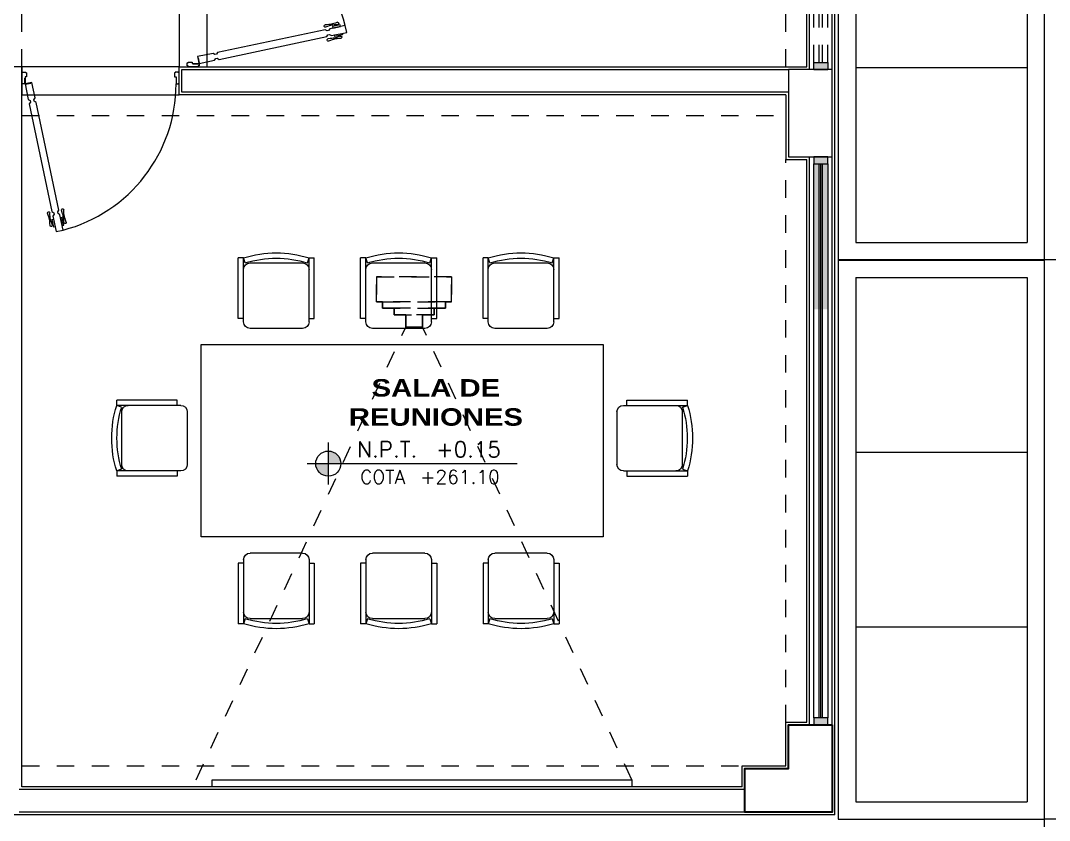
# Model space of a CAD drawing. Header units: metres. Extents: x 349703 to 349913, y 9282546 to 9282694.
# Drawn here: x 349767.61 to 349773.5, y 9282612.52 to 9282617.1 of the extents above; entities that cross this region are included whole.
import ezdxf
from ezdxf.enums import TextEntityAlignment as Align

# ---------------------------------------------------------------- set-up
doc = ezdxf.new("R2010")
doc.units = ezdxf.units.M
doc.header["$LTSCALE"] = 0.25
doc.linetypes.add('01 nivel$0$HIDDEN2', pattern=[0.1875, 0.125, -0.0625])
doc.linetypes.add('DASHED', pattern=[1.524, 1.27, -0.254])
doc.layers.add('0_VANOS', color=30, linetype='Continuous', lineweight=9)
doc.layers.add('ARQ-FONDO', color=253, linetype='CONTINUOUS', lineweight=9)
doc.styles.add('MOYO2', font='arialbd.ttf', dxfattribs={"width": 1.2})
doc.styles.add('TM-DIM', font='romans.shx')

# ---------------------------------------------------------------- blocks, each defined once
blk = doc.blocks.new('VEREDA ADMINISTRACION')
at = {"layer": 'ARQ-FONDO', "lineweight": 5}
for p, q in [((350169.0908, 9282389.5393), (350169.0908, 9282386.5393)), ((350169.0908, 9282387.5393), (350170.0708, 9282387.5393)), ((350169.0908, 9282386.5393), (350170.0708, 9282386.5393)), ((350169.0908, 9282386.3393), (350170.0708, 9282386.3393)), ((350169.0908, 9282386.3393), (350169.0908, 9282383.3393)), ((350169.0908, 9282385.3393), (350170.0708, 9282385.3393)), ((350169.0908, 9282384.3393), (350170.0708, 9282384.3393)), ((350169.0908, 9282383.3393), (350170.0708, 9282383.3393))]:
    blk.add_line(p, q, dxfattribs=at)
blk.add_lwpolyline([(350170.1708, 9282383.2393), (350170.1708, 9282392.3693), (350168.9908, 9282392.3693), (350168.9908, 9282383.2393)], close=True, dxfattribs=at)
for points in [[(350170.0708, 9282389.5393), (350170.0708, 9282386.5393)], [(350170.0708, 9282386.3393), (350170.0708, 9282383.3393)]]:
    blk.add_lwpolyline(points, dxfattribs=at)
at = {"layer": 'ARQ-FONDO', "const_width": 0.0125}
blk.add_lwpolyline([(350170.1708, 9282386.4393), (350168.9908, 9282386.4393)], dxfattribs=at)
blk = doc.blocks.new('ERGGGGGE')
at = {"layer": 'ARQ-FONDO', "lineweight": 0, "ltscale": 0.06}
for p, q in [((-130.1455, 110.35), (-130.1455, 110.6968)), ((-130.1155, 110.6968), (-130.1455, 110.6968)), ((-130.1155, 110.3833), (-130.1155, 110.6968)), ((-130.1062, 110.6683), (-130.1155, 110.6968)), ((-129.778, 110.6679), (-130.078, 110.6679)), ((-129.7499, 110.6683), (-129.7406, 110.6968)), ((-129.7406, 110.6968), (-129.7106, 110.6968)), ((-129.7406, 110.3833), (-129.7406, 110.6968)), ((-129.7106, 110.35), (-129.7106, 110.6968)), ((-130.1155, 110.35), (-130.1455, 110.35)), ((-130.1155, 110.3304), (-130.1155, 110.3833)), ((-129.7406, 110.3304), (-129.7406, 110.3833)), ((-129.7406, 110.35), (-129.7106, 110.35)), ((-130.078, 110.293), (-129.778, 110.293)), ((-130.9592, 109.9714), (-130.9592, 110.0014)), ((-130.6124, 110.0014), (-130.9592, 110.0014)), ((-130.6124, 109.9714), (-130.6124, 110.0014)), ((-129.2134, 109.9714), (-129.2134, 110.0014)), ((-129.2134, 110.0014), (-128.8666, 110.0014)), ((-128.8666, 109.9714), (-128.8666, 110.0014)), ((-130.6458, 109.9714), (-130.9592, 109.9714)), ((-130.9307, 109.962), (-130.9592, 109.9714)), ((-130.5929, 109.9714), (-130.6458, 109.9714)), ((-129.2329, 109.9714), (-129.1801, 109.9714)), ((-129.1801, 109.9714), (-128.8666, 109.9714)), ((-128.8951, 109.962), (-128.8666, 109.9714)), ((-130.9304, 109.9339), (-130.9304, 109.6339)), ((-130.5554, 109.6339), (-130.5554, 109.9339)), ((-129.2704, 109.6339), (-129.2704, 109.9339)), ((-128.8954, 109.9339), (-128.8954, 109.6339)), ((-130.9307, 109.6058), (-130.9592, 109.5964)), ((-130.6458, 109.5964), (-130.9592, 109.5964)), ((-130.9592, 109.5964), (-130.9592, 109.5664)), ((-130.5929, 109.5964), (-130.6458, 109.5964)), ((-130.6124, 109.5964), (-130.6124, 109.5664)), ((-129.2329, 109.5964), (-129.1801, 109.5964)), ((-129.2134, 109.5964), (-129.2134, 109.5664)), ((-129.1801, 109.5964), (-128.8666, 109.5964)), ((-128.8951, 109.6058), (-128.8666, 109.5964)), ((-128.8666, 109.5964), (-128.8666, 109.5664)), ((-130.6124, 109.5664), (-130.9592, 109.5664)), ((-129.2134, 109.5664), (-128.8666, 109.5664)), ((-130.9592, 109.2714), (-130.9592, 109.3014)), ((-130.6124, 109.3014), (-130.9592, 109.3014)), ((-130.6124, 109.2714), (-130.6124, 109.3014)), ((-129.2134, 109.2714), (-129.2134, 109.3014)), ((-129.2134, 109.3014), (-128.8666, 109.3014)), ((-128.8666, 109.2714), (-128.8666, 109.3014)), ((-130.6458, 109.2714), (-130.9592, 109.2714)), ((-130.9307, 109.262), (-130.9592, 109.2714)), ((-130.9304, 109.2339), (-130.9304, 108.9339)), ((-130.5929, 109.2714), (-130.6458, 109.2714)), ((-130.5554, 108.9339), (-130.5554, 109.2339)), ((-129.2704, 108.9339), (-129.2704, 109.2339)), ((-129.2329, 109.2714), (-129.1801, 109.2714)), ((-129.1801, 109.2714), (-128.8666, 109.2714)), ((-128.8954, 109.2339), (-128.8954, 108.9339)), ((-128.8951, 109.262), (-128.8666, 109.2714)), ((-130.9307, 108.9058), (-130.9592, 108.8964)), ((-130.6458, 108.8964), (-130.9592, 108.8964)), ((-130.9592, 108.8964), (-130.9592, 108.8664)), ((-130.5929, 108.8964), (-130.6458, 108.8964)), ((-130.6124, 108.8964), (-130.6124, 108.8664)), ((-129.2329, 108.8964), (-129.1801, 108.8964)), ((-129.2134, 108.8964), (-129.2134, 108.8664)), ((-129.1801, 108.8964), (-128.8666, 108.8964)), ((-128.8951, 108.9058), (-128.8666, 108.8964)), ((-128.8666, 108.8964), (-128.8666, 108.8664)), ((-130.6124, 108.8664), (-130.9592, 108.8664)), ((-129.2134, 108.8664), (-128.8666, 108.8664)), ((-130.9592, 108.5714), (-130.9592, 108.6014)), ((-130.6124, 108.6014), (-130.9592, 108.6014)), ((-130.6124, 108.5714), (-130.6124, 108.6014)), ((-129.2134, 108.5714), (-129.2134, 108.6014)), ((-129.2134, 108.6014), (-128.8666, 108.6014)), ((-128.8666, 108.5714), (-128.8666, 108.6014)), ((-130.6458, 108.5714), (-130.9592, 108.5714)), ((-130.9307, 108.562), (-130.9592, 108.5714)), ((-130.9304, 108.5339), (-130.9304, 108.2339)), ((-130.5929, 108.5714), (-130.6458, 108.5714)), ((-130.5554, 108.2339), (-130.5554, 108.5339)), ((-129.2704, 108.2339), (-129.2704, 108.5339)), ((-129.2329, 108.5714), (-129.1801, 108.5714)), ((-129.1801, 108.5714), (-128.8666, 108.5714)), ((-128.8954, 108.5339), (-128.8954, 108.2339)), ((-128.8951, 108.562), (-128.8666, 108.5714)), ((-130.9307, 108.2058), (-130.9592, 108.1964)), ((-130.6458, 108.1964), (-130.9592, 108.1964)), ((-130.9592, 108.1964), (-130.9592, 108.1664)), ((-130.5929, 108.1964), (-130.6458, 108.1964)), ((-130.6124, 108.1964), (-130.6124, 108.1664)), ((-129.2329, 108.1964), (-129.1801, 108.1964)), ((-129.2134, 108.1964), (-129.2134, 108.1664)), ((-129.1801, 108.1964), (-128.8666, 108.1964)), ((-128.8951, 108.2058), (-128.8666, 108.1964)), ((-128.8666, 108.1964), (-128.8666, 108.1664)), ((-130.6124, 108.1664), (-130.9592, 108.1664)), ((-129.2134, 108.1664), (-128.8666, 108.1664)), ((-130.078, 107.8354), (-129.778, 107.8354)), ((-130.1155, 107.7784), (-130.1455, 107.7784)), ((-130.1455, 107.7784), (-130.1455, 107.4316)), ((-130.1155, 107.7979), (-130.1155, 107.7451)), ((-129.7406, 107.7979), (-129.7406, 107.7451)), ((-129.7406, 107.7784), (-129.7106, 107.7784)), ((-129.7106, 107.7784), (-129.7106, 107.4316)), ((-130.1155, 107.7451), (-130.1155, 107.4316)), ((-129.7406, 107.7451), (-129.7406, 107.4316)), ((-130.1155, 107.4316), (-130.1455, 107.4316)), ((-130.1062, 107.4601), (-130.1155, 107.4316)), ((-129.778, 107.4605), (-130.078, 107.4605)), ((-129.7499, 107.4601), (-129.7406, 107.4316)), ((-129.7406, 107.4316), (-129.7106, 107.4316))]:
    blk.add_line(p, q, dxfattribs=at)
blk.add_lwpolyline([(-130.4629, 107.9142), (-129.3629, 107.9142), (-129.3629, 110.2142), (-130.4629, 110.2142)], close=True, dxfattribs=at)
for centre, radius, start, end in [((-129.928, 110.0944), 0.6309, 72.71188, 107.28812), ((-130.078, 110.6304), 0.0375, 90, 180), ((-129.928, 110.0944), 0.6009, 72.75644, 107.24356), ((-129.778, 110.6304), 0.0375, 0, 90), ((-130.078, 110.3304), 0.0375, 180, 270), ((-129.778, 110.3304), 0.0375, 270, 0), ((-130.3569, 109.7839), 0.6309, 162.71188, 197.28812), ((-130.3569, 109.7839), 0.6009, 162.75644, 197.24356), ((-130.8929, 109.9339), 0.0375, 90, 180), ((-130.5929, 109.9339), 0.0375, 0, 90), ((-129.2329, 109.9339), 0.0375, 90, 180), ((-128.9329, 109.9339), 0.0375, 360, 90), ((-129.4689, 109.7839), 0.6009, 342.75644, 17.24356), ((-129.4689, 109.7839), 0.6309, 342.71188, 17.28812), ((-130.8929, 109.6339), 0.0375, 180, 270), ((-130.5929, 109.6339), 0.0375, 270, 0), ((-129.2329, 109.6339), 0.0375, 180, 270), ((-128.9329, 109.6339), 0.0375, 270, 360), ((-130.3569, 109.0839), 0.6309, 162.71188, 197.28812), ((-130.3569, 109.0839), 0.6009, 162.75644, 197.24356), ((-130.8929, 109.2339), 0.0375, 90, 180), ((-130.5929, 109.2339), 0.0375, 0, 90), ((-129.2329, 109.2339), 0.0375, 90, 180), ((-128.9329, 109.2339), 0.0375, 360, 90), ((-129.4689, 109.0839), 0.6009, 342.75644, 17.24356), ((-129.4689, 109.0839), 0.6309, 342.71188, 17.28812), ((-130.8929, 108.9339), 0.0375, 180, 270), ((-130.5929, 108.9339), 0.0375, 270, 0), ((-129.2329, 108.9339), 0.0375, 180, 270), ((-128.9329, 108.9339), 0.0375, 270, 360), ((-130.3569, 108.3839), 0.6309, 162.71188, 197.28812), ((-130.3569, 108.3839), 0.6009, 162.75644, 197.24356), ((-130.8929, 108.5339), 0.0375, 90, 180), ((-130.5929, 108.5339), 0.0375, 0, 90), ((-129.2329, 108.5339), 0.0375, 90, 180), ((-128.9329, 108.5339), 0.0375, 360, 90), ((-129.4689, 108.3839), 0.6009, 342.75644, 17.24356), ((-129.4689, 108.3839), 0.6309, 342.71188, 17.28812), ((-130.8929, 108.2339), 0.0375, 180, 270), ((-130.5929, 108.2339), 0.0375, 270, 0), ((-129.2329, 108.2339), 0.0375, 180, 270), ((-128.9329, 108.2339), 0.0375, 270, 360), ((-130.078, 107.7979), 0.0375, 90, 180), ((-129.778, 107.7979), 0.0375, 360, 90), ((-130.078, 107.498), 0.0375, 180, 270), ((-129.778, 107.498), 0.0375, 270, 360), ((-129.928, 108.034), 0.6309, 252.71188, 287.28812), ((-129.928, 108.034), 0.6009, 252.75644, 287.24356)]:
    blk.add_arc(centre, radius, start, end, dxfattribs=at)
blk = doc.blocks.new('Proy. mult. Sala de reu')
at = {"layer": 'ARQ-FONDO', "linetype": 'DASHED', "ltscale": 0.2}
for p, q in [((332512.5027, 9290528.9394, 0), (332513.7006, 9290526.349, 0)), ((332514.9943, 9290528.9394), (332513.7963, 9290526.349, 0))]:
    blk.add_line(p, q, dxfattribs=at)
at = {"layer": 'ARQ-FONDO', "linetype": 'DASHED', "ltscale": 0.2, "elevation": 0}
for points in [[(332513.5342, 9290526.0621), (332513.9628, 9290526.0621), (332513.9628, 9290526.205), (332513.9285, 9290526.205), (332513.9285, 9290526.242), (332513.8628, 9290526.242), (332513.8628, 9290526.2791), (332513.7963, 9290526.2791), (332513.7963, 9290526.349), (332513.7006, 9290526.349), (332513.7006, 9290526.2791), (332513.6342, 9290526.2791), (332513.6342, 9290526.242), (332513.5685, 9290526.242), (332513.5685, 9290526.205), (332513.5342, 9290526.205)], [(332513.9628, 9290526.0621), (332513.5342, 9290526.0621), (332513.5342, 9290526.205), (332513.5685, 9290526.205), (332513.5685, 9290526.242), (332513.6342, 9290526.242), (332513.6342, 9290526.2791), (332513.7006, 9290526.2791), (332513.7006, 9290526.349), (332513.7963, 9290526.349), (332513.7963, 9290526.2791), (332513.8628, 9290526.2791), (332513.8628, 9290526.242), (332513.9285, 9290526.242), (332513.9285, 9290526.205), (332513.9628, 9290526.205)]]:
    blk.add_lwpolyline(points, close=True, dxfattribs=at)
for points in [[(332513.5685, 9290526.205), (332513.9285, 9290526.205), (332513.9285, 9290526.242), (332513.6342, 9290526.242), (332513.6342, 9290526.2791), (332513.8628, 9290526.2791)], [(332513.9285, 9290526.205), (332513.5685, 9290526.205), (332513.5685, 9290526.242), (332513.8628, 9290526.242), (332513.8628, 9290526.2791), (332513.6342, 9290526.2791)]]:
    blk.add_lwpolyline(points, dxfattribs=at)
blk = doc.blocks.new('A$C3D6C68F4')
at = {"layer": 'ARQ-FONDO'}
for p, q in [((0.7879, 0.9839), (0.7977, 0.9859)), ((0.7983, 0.935), (0.7879, 0.9839)), ((0.7977, 0.9859), (0.8081, 0.937)), ((0.7383, 0.9529), (0.7327, 0.9517)), ((0.7404, 0.9431), (0.7335, 0.9416)), ((0.7439, 0.9745), (0.7341, 0.9724)), ((0.7341, 0.9724), (0.7446, 0.9235)), ((0.7543, 0.9256), (0.7439, 0.9745)), ((0.7446, 0.9235), (0.7543, 0.9256)), ((0.8081, 0.937), (0.7983, 0.935)), ((0.8019, 0.9664), (0.8075, 0.9676)), ((0.804, 0.9566), (0.8109, 0.9581))]:
    blk.add_line(p, q, dxfattribs=at)
for points in [[(0.9593, 0.1728), (0.9475, 0.1806), (0.9454, 0.1903), (0.9531, 0.2022), (0.8086, 0.886), (0.7968, 0.8938), (0.7947, 0.9035), (0.8024, 0.9154), (0.7817, 1.0132), (0.7377, 1.0039), (0.7584, 0.9061), (0.7702, 0.8984), (0.7723, 0.8886), (0.7646, 0.8767), (0.9091, 0.1929), (0.9209, 0.1852), (0.923, 0.1754), (0.9153, 0.1635), (0.936, 0.0657), (0.98, 0.075)], [(0.005, 0), (0.025, 0), (0.025, 0.005), (0.03, 0.005), (0.03, 0.03), (0.02, 0.03), (0.02, 0.075), (0.005, 0.075), (0.005, 0.07), (0, 0.07), (0, 0.005), (0.005, 0.005)], [(0.995, 0), (0.975, 0), (0.975, 0.005), (0.97, 0.005), (0.97, 0.03), (0.98, 0.03), (0.98, 0.075), (0.995, 0.075), (0.995, 0.07), (1, 0.07), (1, 0.005), (0.995, 0.005)]]:
    blk.add_lwpolyline(points, close=True, dxfattribs=at)
for points in [[(0.7177, 0.9536), (0.7222, 0.9411), (0.7257, 0.9312), (0.7282, 0.923), (0.7301, 0.9156), (0.7314, 0.908), (0.7324, 0.8994), (0.7334, 0.8888), (0.7344, 0.8753)], [(0.7324, 0.9567), (0.7333, 0.9435), (0.7342, 0.933), (0.7352, 0.9245), (0.7366, 0.917), (0.7384, 0.9095), (0.741, 0.9012), (0.7444, 0.8912), (0.749, 0.8784)], [(0.8057, 0.9723), (0.8103, 0.9598), (0.8137, 0.9499), (0.8162, 0.9418), (0.8181, 0.9343), (0.8194, 0.9268), (0.8205, 0.9182), (0.8214, 0.9075), (0.8224, 0.894)], [(0.8204, 0.9754), (0.8214, 0.9622), (0.8222, 0.9518), (0.8232, 0.9432), (0.8246, 0.9357), (0.8264, 0.9283), (0.829, 0.92), (0.8325, 0.9099), (0.8371, 0.8972)], [(0.978, 0.0752), (0.9778, 0.0762), (0.9435, 0.069), (0.9437, 0.068), (0.978, 0.0752)], [(0.9807, 0.0731), (0.9817, 0.0731), (0.9817, 0.0381), (0.9807, 0.0381), (0.9807, 0.0731)]]:
    blk.add_lwpolyline(points, dxfattribs=at)
at = {"layer": 'ARQ-FONDO', "ltscale": 0.3}
blk.add_arc((0.98, 0.075), 0.96, 104.61865, 180, dxfattribs=at)
at = {"layer": 'ARQ-FONDO', "extrusion": (0, 0, -1)}
for centre, start_param, end_param in [((0.8131, 0.9739), 3.44991, 6.591502), ((0.725, 0.9551), 3.44991, 6.591502), ((0.7417, 0.8769), 0.308317, 3.44991), ((0.8297, 0.8956), 0.308317, 3.44991)]:
    blk.add_ellipse(centre, major_axis=(0.00652, 0.00371), ratio=1, start_param=start_param, end_param=end_param, dxfattribs=at)
blk = doc.blocks.new('*U895')
at = {"linetype": 'Continuous', "true_color": 0xbebebe}
for points in [[(3032.1314, 1351.1888), (3032.1314, 1351.2688), (3032.1714, 1351.2688), (3032.1714, 1351.1888)], [(3033.6514, 1351.1888), (3033.6514, 1351.2688), (3033.6914, 1351.2688), (3033.6914, 1351.1888)]]:
    blk.add_hatch(color=9, dxfattribs=at).paths.add_polyline_path(points)
at = {"layer": '0_VANOS', "linetype": 'Continuous'}
for p, q in [((3032.1314, 1351.2688), (3032.1714, 1351.2688)), ((3032.1314, 1351.2688), (3032.1314, 1351.1888)), ((3032.1714, 1351.2688), (3032.1714, 1351.1888)), ((3033.6514, 1351.1888), (3033.6514, 1351.2688)), ((3033.6514, 1351.2688), (3033.6914, 1351.2688)), ((3033.6914, 1351.2688), (3033.6914, 1351.1888)), ((3032.1714, 1351.1888), (3032.1314, 1351.1888)), ((3033.6914, 1351.1888), (3033.6514, 1351.1888))]:
    blk.add_line(p, q, dxfattribs=at)
at = {"layer": '0_VANOS', "linetype": '01 nivel$0$HIDDEN2', "ltscale": 0.5}
for p, q in [((3032.1708, 1351.2688), (3033.6508, 1351.2688)), ((3032.1714, 1351.2388), (3033.6514, 1351.2388)), ((3032.1714, 1351.2188), (3033.6514, 1351.2188)), ((3032.1714, 1351.1888), (3033.6514, 1351.1888))]:
    blk.add_line(p, q, dxfattribs=at)
at = {"layer": '0_VANOS', "linetype": '01 nivel$0$HIDDEN2'}
blk.add_line((3033.6514, 1351.2688), (3033.6914, 1351.2688), dxfattribs=at)
blk = doc.blocks.new('*U883')
at = {"linetype": 'Continuous', "lineweight": 0, "true_color": 0xbebebe}
for points in [[(3037.2524, 1360.5431), (3037.2124, 1360.5431), (3037.2124, 1360.4631), (3037.2524, 1360.4631)], [(3040.4624, 1360.5431), (3040.4224, 1360.5431), (3040.4224, 1360.4631), (3040.4624, 1360.4631)]]:
    blk.add_hatch(color=9, dxfattribs=at).paths.add_polyline_path(points)
at = {"true_color": 0xffffff}
h = blk.add_hatch(color=7, dxfattribs=at)
h.dxf.hatch_style = 1
h.paths.add_polyline_path([(3040.4224, 1360.4631), (3040.4224, 1360.5431), (3039.5891, 1360.5431), (3039.5891, 1360.4631)])
at = {"layer": '0_VANOS', "linetype": 'Continuous'}
for p, q in [((3037.2524, 1360.5131), (3040.4224, 1360.5131)), ((3037.2524, 1360.5031), (3040.4224, 1360.5031)), ((3037.2524, 1360.4931), (3040.4224, 1360.4931))]:
    blk.add_line(p, q, dxfattribs=at)
for points in [[(3037.2124, 1360.5431), (3037.2124, 1360.4631), (3037.2524, 1360.4631), (3037.2524, 1360.5431)], [(3037.2524, 1360.5431), (3040.4224, 1360.5431), (3040.4224, 1360.4631), (3037.2524, 1360.4631)], [(3040.4224, 1360.5431), (3040.4224, 1360.4631), (3040.4624, 1360.4631), (3040.4624, 1360.5431)]]:
    blk.add_lwpolyline(points, close=True, dxfattribs=at)
blk = doc.blocks.new('administracion')
at = {"layer": 'ARQ-FONDO', "lineweight": -2}
for p, q in [((350168.9708, 9282383.2393), (350168.9708, 9282392.3693)), ((350168.9558, 9282387.0043), (350168.9558, 9282391.8543)), ((350168.8108, 9282387.5193), (350168.8108, 9282389.0493)), ((350168.8258, 9282387.5043), (350168.8258, 9282389.0643)), ((350164.3208, 9282387.5193), (350162.1007, 9282387.5193)), ((350164.3208, 9282383.3993), (350164.3208, 9282387.5193)), ((350168.8108, 9282383.7693), (350168.8108, 9282386.9893)), ((350168.8258, 9282383.7543), (350168.8258, 9282387.0043)), ((350168.9558, 9282383.7543), (350168.9558, 9282387.0043)), ((350168.4408, 9282383.3993), (350164.3208, 9282383.3993)), ((350168.4558, 9282383.3843), (350164.3058, 9282383.3843)), ((350168.9708, 9282383.2393), (350151.5408, 9282383.2393)), ((350168.9548, 9282383.2543), (350164.3058, 9282383.2543))]:
    blk.add_line(p, q, dxfattribs=at)
at = {"layer": 'ARQ-FONDO', "linetype": '01 nivel$0$HIDDEN2', "lineweight": 5}
for p, q in [((350164.3208, 9282387.5193), (350164.3208, 9282389.0493)), ((350168.6908, 9282387.5193), (350168.6908, 9282389.0493)), ((350164.3208, 9282387.2393), (350168.6908, 9282387.2393)), ((350168.6908, 9282383.7693), (350168.6908, 9282386.9893)), ((350164.3208, 9282383.5193), (350168.4408, 9282383.5193))]:
    blk.add_line(p, q, dxfattribs=at)
at = {"layer": 'ARQ-FONDO', "lineweight": 5}
for points in [[(350165.2208, 9282388.4193), (350165.2208, 9282387.5193), (350165.3808, 9282387.5193), (350165.3808, 9282388.4193)], [(350164.3208, 9282387.3593), (350165.2208, 9282387.3593), (350165.2208, 9282387.5193), (350164.3208, 9282387.5193)]]:
    blk.add_lwpolyline(points, close=True, dxfattribs=at)
at = {"layer": 'ARQ-FONDO', "lineweight": -2}
for points in [[(350168.6908, 9282387.3593), (350165.2208, 9282387.3593), (350165.2208, 9282387.5193), (350168.8108, 9282387.5193)], [(350168.7058, 9282387.3743), (350165.2358, 9282387.3743), (350165.2358, 9282387.5043), (350168.7058, 9282387.5043)], [(350168.6908, 9282387.3593), (350168.6908, 9282386.9893), (350168.8108, 9282386.9893)], [(350168.4408, 9282383.3993), (350168.4408, 9282383.5193), (350168.6908, 9282383.5193), (350168.6908, 9282383.7693), (350168.8108, 9282383.7693)]]:
    blk.add_lwpolyline(points, dxfattribs=at)
at = {"layer": 'ARQ-FONDO'}
blk.add_lwpolyline([(350168.7058, 9282387.5043), (350168.7058, 9282387.0043), (350168.9558, 9282387.0043), (350168.9558, 9282387.5043)], close=True, dxfattribs=at)
at = {"layer": 'ARQ-FONDO', "lineweight": 30}
blk.add_lwpolyline([(350168.9558, 9282383.7543), (350168.9558, 9282383.2543), (350168.4558, 9282383.2543), (350168.4558, 9282383.5043), (350168.7058, 9282383.5043), (350168.7058, 9282383.7543), (350168.9558, 9282383.7543)], dxfattribs=at)
at = {"layer": 'ARQ-FONDO', "linetype": 'Continuous'}
blk.add_lwpolyline([(350167.8101, 9282383.3993), (350165.4101, 9282383.3993), (350165.4101, 9282383.4396), (350167.8101, 9282383.4396), (350167.8101, 9282383.3993)], dxfattribs=at)
at = {"layer": 'ARQ-FONDO'}
for name, p, rotation in [('*U895', (351520.1196, 9279355.3729), 89.99999999999999), ('*U883', (351529.394, 9279346.5419), 90)]:
    blk.add_blockref(name, p, dxfattribs=dict(at, rotation=rotation))
at = {"layer": 'ARQ-FONDO', "xscale": 0.9000000000000047, "yscale": 0.9000000000000047, "zscale": 0.9000000000000047}
for p, rotation in [((350165.2671, 9282388.4193), 270), ((350165.2208, 9282387.4882), 180)]:
    blk.add_blockref('A$C3D6C68F4', p, dxfattribs=dict(at, rotation=rotation))
at = {"layer": 'ARQ-FONDO', "xscale": -1, "rotation": 90}
blk.add_blockref('ERGGGGGE', (350275.5599, 9282255.4662), dxfattribs=at)
at = {"layer": 'ARQ-FONDO', "linetype": 'Continuous', "xscale": -1, "rotation": 180}
blk.add_blockref('Proy. mult. Sala de reu', (17652.8158, 18572912.379), dxfattribs=at)
blk = doc.blocks.new('67')
at = {"layer": 'ARQ-FONDO', "flags": 128}
for points in [[(349446.6839, 9282641.1169), (349448.5105, 9282641.1169), (349448.5105, 9282603.1406), (349448.054, 9282603.1406), (349448.054, 9282603.2406), (349447.8216, 9282603.2406), (349447.8216, 9282622.86), (349446.6844, 9282622.86), (349446.6844, 9282641.1169)], [(349448.5105, 9282615.73), (349447.8216, 9282615.73)], [(349448.5105, 9282612.53), (349447.8216, 9282612.53)]]:
    blk.add_lwpolyline(points, dxfattribs=at)
blk = doc.blocks.new('*U591')
h = blk.add_hatch(color=251)
h.paths.add_polyline_path([(0.75, -0.1724), (0.75, -0.2324), (0.81, -0.2324, 0.414214)])
h.paths.add_polyline_path([(0.75, -0.2324), (0.69, -0.2324, 0.414214), (0.75, -0.2924)])
at = {"color": 2}
for p, q in [((0.75, -0.1324), (0.75, -0.3324)), ((0.65, -0.2324), (1.65, -0.2324))]:
    blk.add_line(p, q, dxfattribs=at)
blk.add_circle((0.75, -0.2324), 0.06, dxfattribs=at)
at = {"color": 2, "style": 'TM-DIM'}
blk.add_text('COTA', height=0.065, rotation=360, dxfattribs=at).set_placement((1.0088, -0.3282), align=Align.CENTER)
for tag, p, height in [('NIV_P', (0.8881, -0.2024), 0.075), ('VALOR_P', (1.2641, -0.2024), 0.075), ('COTA_P', (1.1884, -0.3282), 0.065)]:
    blk.add_attdef(tag, p, '', height=height, rotation=360, dxfattribs=at)
blk = doc.blocks.new('NOMBRES ADMINISTRACION')
at = {"layer": 'ARQ-FONDO', "xscale": 1.199999999999999, "yscale": 1.199999999999999, "zscale": 1.199999999999999}
blk.add_blockref('*U591', (350165.957, 9282390.5875, 0), dxfattribs=at).add_auto_attribs({'NIV_P': 'N.P.T.', 'COTA_P': '+261.10', 'VALOR_P': '+0.15'})
at = {"layer": 'ARQ-FONDO', "lineweight": -2, "insert": (350167.4724, 9282390.5239, 0), "char_height": 0.1, "width": 3.247257, "attachment_point": 8, "style": 'MOYO2'}
blk.add_mtext('SALA DE\\PREUNIONES', dxfattribs=at)

msp = doc.modelspace()

# ---------------------------------------------------------------- block references
at = {"layer": 'ARQ-FONDO'}
for name, p in [('67', (325.6495, 0)), ('VEREDA ADMINISTRACION', (-396.6992, 229.2907)), ('administracion', (-396.6992, 229.3161)), ('NOMBRES ADMINISTRACION', (-397.4826, 224.2561))]:
    msp.add_blockref(name, p, dxfattribs=at)

doc.saveas('drawing.dxf')
